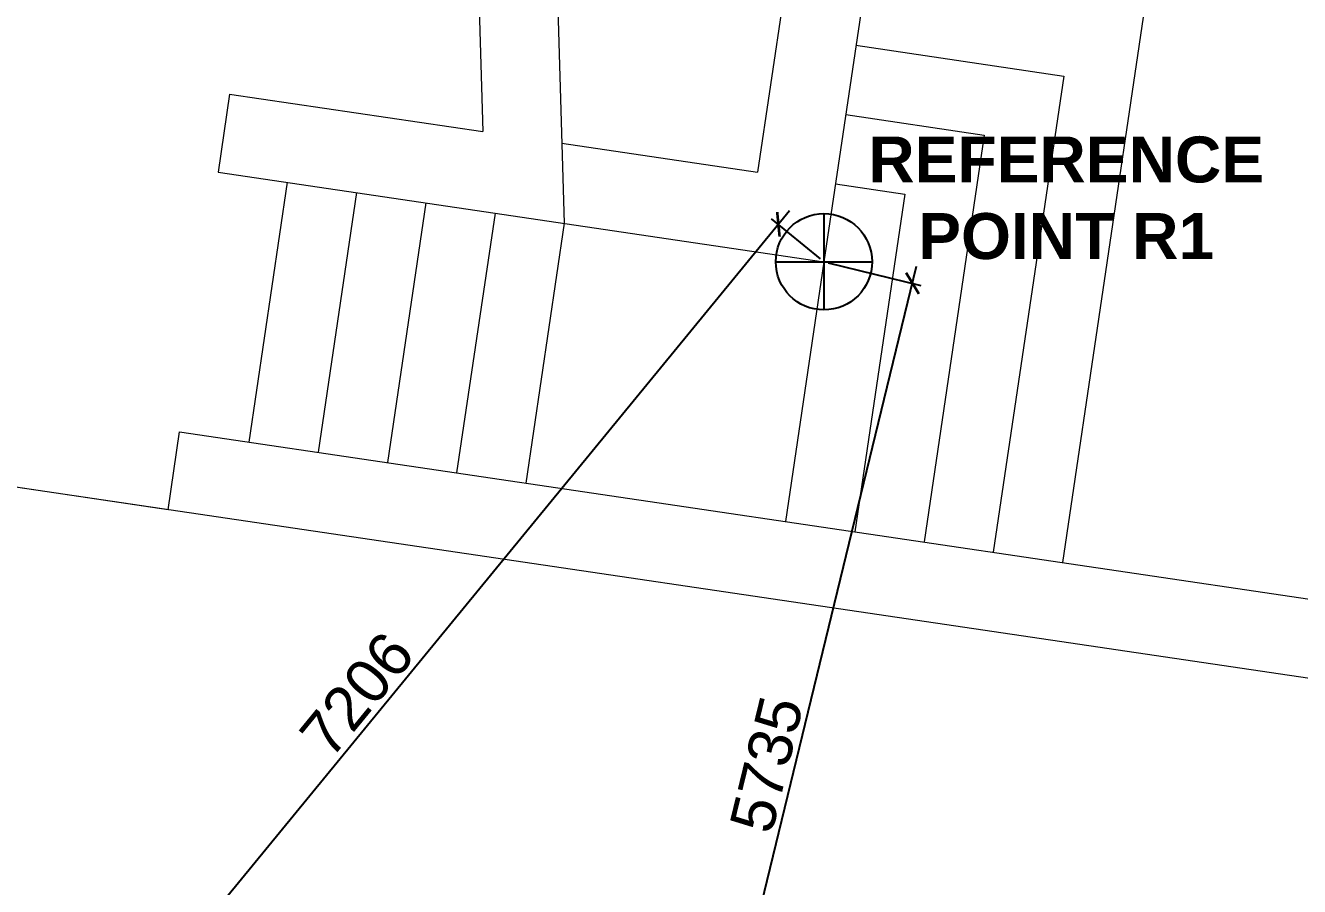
# Model space of a CAD drawing. Header units: millimetres. Extents: x -286480 to 108094, y -227925 to 10018.
# Drawn here: x -10173 to -2893, y -89729 to -84810 of the extents above; entities that cross this region are included whole.
import ezdxf

# ---------------------------------------------------------------- set-up
doc = ezdxf.new("R2010")
doc.units = ezdxf.units.MM
doc.header["$LTSCALE"] = 100
doc.header["$MEASUREMENT"] = 0
for name, color, linetype, lineweight in [('A-ANNO-TEXT', 7, 'Continuous', 25), ('A-ANNO-WALL', 1, 'Continuous', 30), ('L-ELEV', 254, 'Continuous', 5)]:
    doc.layers.add(name, color=color, linetype=linetype, lineweight=lineweight)
doc.layers.add('DIM1', color=132, linetype='Continuous')
doc.styles.get("Standard").update_dxf_attribs({"font": 'sanss___.ttf'})
doc.styles.add('Tower', font='arial.ttf', dxfattribs={"height": 250})

# ---------------------------------------------------------------- blocks, each defined once
blk = doc.blocks.new('A$C05D04418')
at = {"layer": 'L-ELEV'}
for p, q in [((21542.6, -5486.5, 11.6), (18854.4, -21900.3, 11.6)), ((21011.6, -5944.2, 11.6), (18497.2, -21297.1, 11.6)), ((22717.1, -14105.9, 11.6), (19994.3, -21825.2, 11.6)), ((23168.2, -14179.8, 11.6), (20268.9, -22399.2, 11.6)), ((17117.9, -20810.6, 11.6), (16968.3, -21235, 11.6)), ((17117.9, -20810.6, 11.6), (18497.2, -21297.1, 11.6)), ((16319.6, -23073.9, 11.6), (10944.2, -21177.9, 11.6)), ((16968.3, -21235, 11.6), (20268.9, -22399.2, 11.6)), ((20684.7, -21220.4, 11.6), (21816.4, -21619.6, 11.6)), ((17345.5, -21368.1, 11.6), (16846.5, -22782.6, 11.6)), ((22326.7, -21375.4, 11.6), (21278.9, -24346.1, 11.6)), ((18928.2, -21449.2, 11.6), (19994.3, -21825.2, 11.6)), ((17722.7, -21501.1, 11.6), (17223.7, -22915.7, 11.6)), ((20551.7, -21597.6, 11.6), (21306.1, -21863.8, 11.6)), ((21816.4, -21619.6, 11.6), (20901.6, -24213, 11.6)), ((18099.9, -21634.2, 11.6), (17601, -23048.7, 11.6)), ((18477.1, -21767.2, 11.6), (17978.2, -23181.8, 11.6)), ((18854.4, -21900.3, 11.6), (18355.4, -23314.9, 11.6)), ((21306.1, -21863.8, 11.6), (20524.4, -24079.9, 11.6)), ((20418.6, -21974.9, 11.6), (20795.9, -22107.9, 11.6)), ((20795.9, -22107.9, 11.6), (20147.2, -23946.9, 11.6)), ((20268.9, -22399.2, 11.6), (19770, -23813.8, 11.6)), ((23185.9, -25495.9, 11.6), (14810.7, -22541.7, 11.6)), ((16319.6, -23073.9, 11.6), (16469.3, -22649.6, 11.6)), ((16469.3, -22649.6, 11.6), (23258.9, -25044.5, 11.6))]:
    blk.add_line(p, q, dxfattribs=at)

msp = doc.modelspace()

# ---------------------------------------------------------------- linework, layer by layer
at = {"layer": 'A-ANNO-TEXT', "color": 1, "true_color": 0xff1a1a}
for p, q in [((-5610.8, -85884.7), (-5610.8, -86435.2)), ((-5886, -86160), (-5335.5, -86160))]:
    msp.add_line(p, q, dxfattribs=at)
msp.add_circle((-5610.8, -86160), 275.2, dxfattribs=at)
at = {"layer": 'DIM1', "color": 1, "ltscale": 0.5, "true_color": 0xf50000}
for p, q in [((-5807.6, -85869.2), (-10504.4, -91595.6)), ((-5630.1, -86144.1), (-5909.7, -85914.8)), ((-6486.1, -91952.2), (-5081.2, -86186.1)), ((-5586.5, -86165.9), (-5056.3, -86295.1))]:
    msp.add_line(p, q, dxfattribs=at)
at = {"layer": 'DIM1', "color": 1, "ltscale": 0.5, "true_color": 0xf50000, "const_width": 15}
for points in [[(-5864.1, -86016.9), (-5878, -85876.2)], [(-5068.2, -86343.6), (-5141.6, -86222.8)]]:
    msp.add_lwpolyline(points, dxfattribs=at)

# ---------------------------------------------------------------- block references
at = {"layer": 'A-ANNO-WALL', "ltscale": 0.1, "rotation": 11.0121206615903}
msp.add_blockref('A$C05D04418', (-29785.1, -68044.9, 12.2), dxfattribs=at)

# ---------------------------------------------------------------- texts
at = {"layer": 'A-ANNO-TEXT', "color": 1, "true_color": 0xff1a1a, "insert": (-4226.6, -85796.5, -2.9), "char_height": 225, "width": 4362.903, "attachment_point": 5, "style": 'Tower'}
msp.add_mtext('{\\fArial|b1|i0|c0|p34;\\H1.1667x;REFERENCE \\PPOINT R1}', dxfattribs=at)
at = {"layer": 'DIM1', "color": 1, "ltscale": 0.5, "true_color": 0xf50000, "char_height": 250, "attachment_point": 5}
for s, insert, rotation in [('\\A1;7206', (-8278.9, -88631.6), 50.6413), ('\\A1;5735', (-5938.1, -89031.5), 76.3074)]:
    msp.add_mtext(s, dxfattribs=dict(at, insert=insert, rotation=rotation))

doc.saveas('drawing.dxf')
